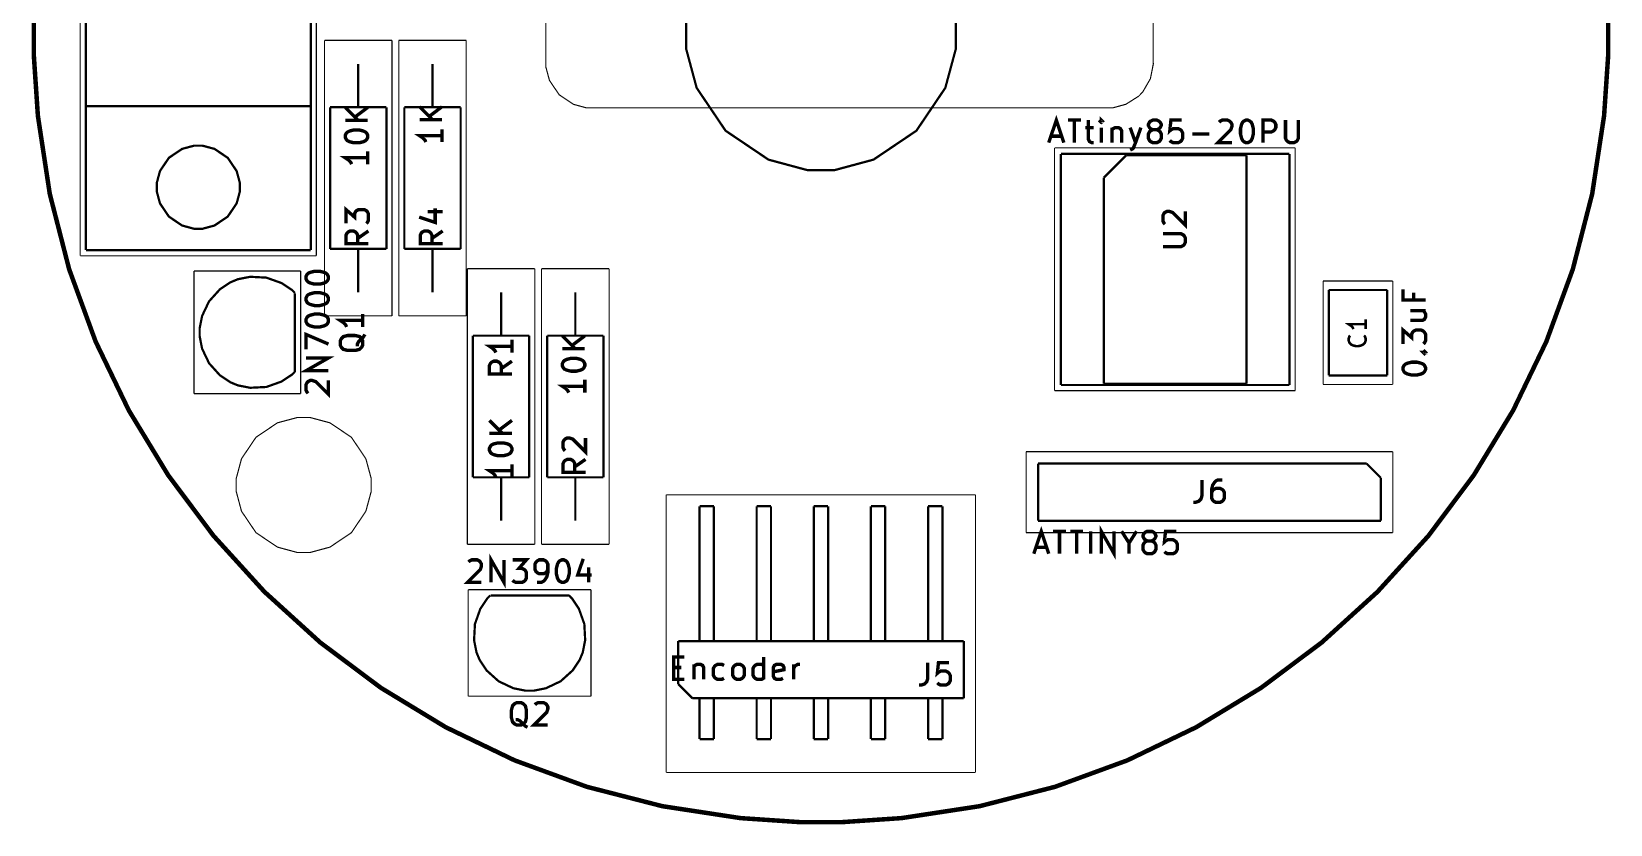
# Model space of a CAD drawing. Extents: x 0.4 to 11.3, y 0.4 to 7.9.
# Drawn here: x 4.118 to 6.882, y 2.946 to 4.334 of the extents above; entities that cross this region are included whole.
import ezdxf

# ---------------------------------------------------------------- set-up
doc = ezdxf.new("R2010")
doc.units = 0
doc.layers.get('0').update_dxf_attribs({"linetype": 'CONTINUOUS'})

msp = doc.modelspace()

# ---------------------------------------------------------------- linework, layer by layer
at = {"color": 0}
for points, const_width in [([(5.0185, 4.27968), (5.0185, 5.59457)], 0.001969), ([(6.08138, 5.31976), (6.08138, 4.28321)], 0.001969), ([(4.20329, 4.76708), (4.20329, 3.94189)], 0.001969), ([(4.6166, 3.94189), (4.6166, 4.76708)], 0.001969), ([(4.21311, 4.20367), (4.21311, 4.56776)], 0.003937), ([(4.60678, 4.56776), (4.60678, 4.20367)], 0.003937), ([(6.87793, 4.36307), (6.87793, 4.32781), (6.87793, 4.32781), (6.87793, 4.29258), (6.87076, 4.18696), (6.84993, 4.05013), (6.81597, 3.91808), (6.76964, 3.79144), (6.71158, 3.67101), (6.64258, 3.5574), (6.56326, 3.45133), (6.47433, 3.35346), (6.37646, 3.26454), (6.2704, 3.18517), (6.15679, 3.11615), (6.03635, 3.05817), (5.90972, 3.01178), (5.77767, 2.97786), (5.64085, 2.95697), (5.53521, 2.94982), (5.5, 2.94982), (5.46474, 2.94982), (5.3591, 2.95697), (5.22228, 2.97786), (5.09022, 3.01178), (4.9636, 3.05817), (4.84315, 3.11615), (4.72954, 3.18517), (4.62349, 3.26454), (4.52561, 3.35346), (4.43668, 3.45133), (4.35736, 3.5574), (4.28836, 3.67101), (4.23031, 3.79144), (4.18397, 3.91808), (4.15001, 4.05013), (4.12918, 4.18696), (4.12207, 4.29258), (4.12207, 4.32781), (4.12207, 4.36307)], 0.007874), ([(5.73622, 4.35081), (5.73622, 4.32781), (5.73622, 4.32781), (5.73622, 4.30485), (5.71761, 4.23589), (5.66699, 4.16081), (5.5919, 4.11019), (5.52294, 4.09158), (5.5, 4.09158), (5.477, 4.09158), (5.40804, 4.11019), (5.33296, 4.16081), (5.28233, 4.23589), (5.26378, 4.30485), (5.26378, 4.32781), (5.26378, 4.35081)], 0.003937), ([(4.74897, 4.31917), (4.63092, 4.31917)], 0.001969), ([(4.63092, 4.31917), (4.63092, 3.83649)], 0.001969), ([(4.74897, 3.83649), (4.74897, 4.31917)], 0.001969), ([(4.7609, 4.31917), (4.7609, 3.83649)], 0.001969), ([(4.87901, 4.31917), (4.7609, 4.31917)], 0.001969), ([(4.87901, 3.83649), (4.87901, 4.31917)], 0.001969), ([(6.00276, 4.20079), (6.01047, 4.20079), (6.03369, 4.20714), (6.05599, 4.22125), (6.05974, 4.2251), (6.06342, 4.229), (6.07656, 4.2519), (6.08171, 4.27778), (6.08149, 4.28315)], 0.001969), ([(4.69, 4.27778), (4.69, 4.20188)], 0.003937), ([(4.81999, 4.27778), (4.81999, 4.20188)], 0.003937), ([(5.0185, 4.27957), (5.0185, 4.27192), (5.02468, 4.24897), (5.04156, 4.22396), (5.06657, 4.20708), (5.08951, 4.20085), (5.09722, 4.20085)], 0.001969), ([(4.21311, 3.95167), (4.21311, 4.20367)], 0.003937), ([(4.21311, 4.20367), (4.60678, 4.20367)], 0.003937), ([(4.60678, 4.20367), (4.21311, 4.20367)], 0.003937), ([(4.60678, 4.20367), (4.60678, 3.95167)], 0.003937), ([(4.73921, 4.20188), (4.64068, 4.20188)], 0.003937), ([(4.64068, 4.20188), (4.64068, 3.95378)], 0.003937), ([(4.66721, 4.20161), (4.68967, 4.1791)], 0.005906), ([(4.7066, 4.20161), (4.68408, 4.18468)], 0.005906), ([(4.73921, 3.95378), (4.73921, 4.20188)], 0.003937), ([(4.77067, 4.20188), (4.77067, 3.95378)], 0.003937), ([(4.86919, 4.20188), (4.77067, 4.20188)], 0.003937), ([(4.79719, 4.20281), (4.81972, 4.18028)], 0.005906), ([(4.83658, 4.20281), (4.81407, 4.18587)], 0.005906), ([(4.86919, 3.95378), (4.86919, 4.20188)], 0.003937), ([(6.00271, 4.2009), (5.09722, 4.2009)], 0.001969), ([(4.7066, 4.1791), (4.66721, 4.1791)], 0.005906), ([(4.83658, 4.18028), (4.79719, 4.18028)], 0.005906), ([(5.89871, 4.13997), (5.91189, 4.17936), (5.92503, 4.13997)], 0.005906), ([(5.93251, 4.17936), (5.95497, 4.17936)], 0.005906), ([(5.94368, 4.13997), (5.94368, 4.17936)], 0.005906), ([(5.9681, 4.17936), (5.9681, 4.14567), (5.97, 4.14187), (5.97368, 4.13997), (5.97749, 4.13997)], 0.005906), ([(5.99061, 4.17936), (5.98872, 4.17746), (5.99061, 4.17567), (5.99251, 4.17746), (5.99061, 4.17936), (5.99061, 4.17567)], 0.005906), ([(6.08062, 4.16249), (6.07676, 4.16439), (6.07497, 4.16629), (6.07308, 4.16997), (6.07308, 4.17188), (6.07497, 4.17567), (6.07676, 4.17746), (6.08062, 4.17936), (6.08811, 4.17936), (6.09179, 4.17746), (6.09369, 4.17567), (6.0956, 4.17188), (6.0956, 4.16997), (6.09369, 4.16629), (6.09179, 4.16439), (6.08811, 4.16249), (6.08062, 4.16249), (6.07676, 4.16069), (6.07497, 4.15881), (6.07308, 4.155), (6.07308, 4.14746), (6.07497, 4.14378), (6.07676, 4.14187), (6.08062, 4.13997), (6.08811, 4.13997), (6.09179, 4.14187), (6.09369, 4.14378), (6.0956, 4.14746), (6.0956, 4.155), (6.09369, 4.15881), (6.09179, 4.16069), (6.08811, 4.16249)], 0.005906), ([(6.13118, 4.17936), (6.11253, 4.17936), (6.11057, 4.16069), (6.11253, 4.16249), (6.11621, 4.16439), (6.1256, 4.16439), (6.12929, 4.16249), (6.13118, 4.16069), (6.13308, 4.1569), (6.13308, 4.14746), (6.13118, 4.14378), (6.12929, 4.14187), (6.1256, 4.13997), (6.11621, 4.13997), (6.11253, 4.14187), (6.11057, 4.14378)], 0.005906), ([(6.19678, 4.17567), (6.19868, 4.17746), (6.20242, 4.17936), (6.21181, 4.17936), (6.2156, 4.17746), (6.21739, 4.17567), (6.21929, 4.17188), (6.21929, 4.16818), (6.21739, 4.16249), (6.19488, 4.13997), (6.21929, 4.13997)], 0.005906), ([(6.27371, 4.13997), (6.27371, 4.17936), (6.28868, 4.17936), (6.29237, 4.17746), (6.29428, 4.17567), (6.29617, 4.17188), (6.29617, 4.16629), (6.29428, 4.16249), (6.29237, 4.16069), (6.28868, 4.15881), (6.27371, 4.15881)], 0.005906), ([(6.3131, 4.17936), (6.3131, 4.14746), (6.31489, 4.14378), (6.31679, 4.14187), (6.32047, 4.13997), (6.32801, 4.13997), (6.33182, 4.14187), (6.33371, 4.14378), (6.3355, 4.14746), (6.3355, 4.17936)], 0.005906), ([(4.83658, 4.15218), (4.79719, 4.15218), (4.80279, 4.14839), (4.80658, 4.14469), (4.80838, 4.1409)], 0.005906), ([(4.83658, 4.16336), (4.83658, 4.1409)], 0.005906), ([(5.9025, 4.15126), (5.92117, 4.15126)], 0.005906), ([(5.96251, 4.16629), (5.97749, 4.16629)], 0.005906), ([(5.99061, 4.13997), (5.99061, 4.16629)], 0.005906), ([(6.00928, 4.16629), (6.00928, 4.13997)], 0.005906), ([(6.00928, 4.16249), (6.01118, 4.16439), (6.01497, 4.16629), (6.02061, 4.16629), (6.02431, 4.16439), (6.02621, 4.16069), (6.02621, 4.13997)], 0.005906), ([(6.04118, 4.16629), (6.05062, 4.13997)], 0.005906), ([(6.06, 4.16629), (6.05062, 4.13997), (6.04682, 4.13069), (6.04497, 4.12879), (6.04118, 4.1269)], 0.005906), ([(6.1499, 4.155), (6.1799, 4.155)], 0.005906), ([(4.7066, 4.12468), (4.7066, 4.10215)], 0.005906), ([(5.9089, 4.13081), (5.9089, 3.70557)], 0.001969), ([(6.33018, 4.13081), (5.9089, 4.13081)], 0.001969), ([(5.91997, 4.12017), (5.91997, 3.7155)], 0.003937), ([(6.31999, 4.12017), (5.91997, 4.12017)], 0.003937), ([(5.99501, 4.0785), (6.03429, 4.11778)], 0.003937), ([(6.03429, 4.11778), (6.24501, 4.11778)], 0.003937), ([(6.24501, 4.11778), (6.24501, 3.71778)], 0.003937), ([(6.31999, 3.7155), (6.31999, 4.12017)], 0.003937), ([(6.33018, 3.70557), (6.33018, 4.13081)], 0.001969), ([(4.7066, 4.11339), (4.66721, 4.11339), (4.67279, 4.10969), (4.6766, 4.1059), (4.67839, 4.10215)], 0.005906), ([(5.99501, 3.71778), (5.99501, 4.0785)], 0.003937), ([(4.6684, 3.99837), (4.6684, 4.02279), (4.68338, 4.00965), (4.68338, 4.01531), (4.68528, 4.0191), (4.68712, 4.02089), (4.69092, 4.02279), (4.70031, 4.02279), (4.704, 4.02089), (4.70589, 4.0191), (4.70779, 4.01531), (4.70779, 4.00407), (4.70589, 4.00028), (4.704, 3.99837)], 0.005906), ([(4.7965, 4.00965), (4.8246, 4.00028), (4.8246, 4.02468)], 0.005906), ([(4.81147, 4.0191), (4.83778, 4.0191)], 0.005906), ([(6.10211, 3.99718), (6.10032, 3.99908), (6.09842, 4.00276), (6.09842, 4.01221), (6.10032, 4.016), (6.10211, 4.01779), (6.1059, 4.01969), (6.1096, 4.01969), (6.11529, 4.01779), (6.13781, 3.99528), (6.13781, 4.01969)], 0.005906), ([(4.70779, 3.96278), (4.6684, 3.96278), (4.6684, 3.97775), (4.67031, 3.98161), (4.6721, 3.9834), (4.67589, 3.98529), (4.68147, 3.98529), (4.68528, 3.9834), (4.68712, 3.98161), (4.68901, 3.97775), (4.68901, 3.96278)], 0.005906), ([(4.70779, 3.98529), (4.68901, 3.97217)], 0.005906), ([(4.83778, 3.96278), (4.79839, 3.96278), (4.79839, 3.97775), (4.80029, 3.98161), (4.80208, 3.9834), (4.80588, 3.98529), (4.81147, 3.98529), (4.81532, 3.9834), (4.81711, 3.98161), (4.81901, 3.97775), (4.81901, 3.96278)], 0.005906), ([(4.83778, 3.98529), (4.81901, 3.97217)], 0.005906), ([(6.09842, 3.9579), (6.13032, 3.9579), (6.134, 3.95969), (6.1359, 3.96158), (6.13781, 3.96539), (6.13781, 3.97287), (6.1359, 3.97657), (6.134, 3.97846), (6.13032, 3.98036), (6.09842, 3.98036)], 0.005906), ([(4.60678, 3.95167), (4.21311, 3.95167)], 0.003937), ([(4.64068, 3.95378), (4.73921, 3.95378)], 0.003937), ([(4.69, 3.87776), (4.69, 3.95378)], 0.003937), ([(4.77067, 3.95378), (4.86919, 3.95378)], 0.003937), ([(4.81999, 3.87776), (4.81999, 3.95378)], 0.003937), ([(4.20329, 3.94189), (4.6166, 3.94189)], 0.001969), ([(4.58908, 3.91525), (4.4025, 3.91525)], 0.001969), ([(4.4025, 3.70036), (4.4025, 3.91525)], 0.001969), ([(4.57904, 3.87685), (4.57394, 3.88194), (4.55572, 3.89404), (4.52903, 3.90354), (4.50071, 3.905), (4.47922, 3.90076), (4.47265, 3.898), (4.46604, 3.89529), (4.44781, 3.88308), (4.42882, 3.86203), (4.41661, 3.83643), (4.41238, 3.81494), (4.41238, 3.80778)], 0.003937), ([(4.58908, 3.91525), (4.58908, 3.70036)], 0.001969), ([(4.88092, 3.91917), (4.88092, 3.43647)], 0.001969), ([(4.99897, 3.91917), (4.88092, 3.91917)], 0.001969), ([(4.99897, 3.43647), (4.99897, 3.91917)], 0.001969), ([(5.12901, 3.91917), (5.0109, 3.91917)], 0.001969), ([(5.0109, 3.91917), (5.0109, 3.43647)], 0.001969), ([(5.12901, 3.43647), (5.12901, 3.91917)], 0.001969), ([(6.50097, 3.89757), (6.3789, 3.89757)], 0.001969), ([(6.3789, 3.89757), (6.3789, 3.71647)], 0.001969), ([(6.50097, 3.71647), (6.50097, 3.89757)], 0.001969), ([(4.57878, 3.73817), (4.57878, 3.87597)], 0.003937), ([(4.94, 3.87776), (4.94, 3.80186)], 0.003937), ([(5.06999, 3.87776), (5.06999, 3.80186)], 0.003937), ([(6.4911, 3.88189), (6.38878, 3.88189)], 0.003937), ([(6.38878, 3.88189), (6.38878, 3.73226)], 0.003937), ([(6.4911, 3.73226), (6.4911, 3.88189)], 0.003937), ([(6.55821, 3.86421), (6.51878, 3.86421), (6.51878, 3.88297)], 0.005906), ([(6.53749, 3.87739), (6.53749, 3.86421)], 0.005906), ([(4.69781, 3.83968), (4.69781, 3.81717)], 0.005906), ([(6.5319, 3.84549), (6.55821, 3.84549)], 0.005906), ([(6.5319, 3.82856), (6.55251, 3.82856), (6.55632, 3.83046), (6.55821, 3.83421), (6.55821, 3.8399), (6.55632, 3.84358), (6.55442, 3.84549)], 0.005906), ([(4.63092, 3.83649), (4.74897, 3.83649)], 0.001969), ([(4.69781, 3.8285), (4.65842, 3.8285), (4.66401, 3.82471), (4.66781, 3.82096), (4.6696, 3.81717)], 0.005906), ([(4.7609, 3.83649), (4.87901, 3.83649)], 0.001969), ([(6.4535, 3.822), (6.42361, 3.822), (6.42779, 3.81917), (6.43072, 3.81629), (6.43207, 3.81347)], 0.004488), ([(6.4535, 3.83057), (6.4535, 3.81347)], 0.004488), ([(6.51878, 3.78738), (6.51878, 3.81168), (6.53381, 3.79856), (6.53381, 3.80431), (6.53569, 3.808), (6.53749, 3.8099), (6.54129, 3.81168), (6.55067, 3.81168), (6.55442, 3.8099), (6.55632, 3.808), (6.55821, 3.80431), (6.55821, 3.79297), (6.55632, 3.78928), (6.55442, 3.78738)], 0.005906), ([(4.41238, 3.80778), (4.41238, 3.80067), (4.41661, 3.77919), (4.42882, 3.75358), (4.44781, 3.73253), (4.46604, 3.72032), (4.47265, 3.71756), (4.47922, 3.71485), (4.50071, 3.71061), (4.52903, 3.71203), (4.55572, 3.72157), (4.57394, 3.73367), (4.57904, 3.73872)], 0.003937), ([(4.59842, 3.77789), (4.59842, 3.8041), (4.63781, 3.78717)], 0.005906), ([(4.7015, 3.8041), (4.6996, 3.8004), (4.6959, 3.7966), (4.69032, 3.79096), (4.68842, 3.78717), (4.68842, 3.78347)], 0.005906), ([(4.89068, 3.80186), (4.89068, 3.55376)], 0.003937), ([(4.98921, 3.80186), (4.89068, 3.80186)], 0.003937), ([(4.95899, 3.78347), (4.9196, 3.78347), (4.92518, 3.77979), (4.92899, 3.77599), (4.93078, 3.77229)], 0.005906), ([(4.95899, 3.79476), (4.95899, 3.77229)], 0.005906), ([(4.98921, 3.55376), (4.98921, 3.80186)], 0.003937), ([(5.11919, 3.80186), (5.02067, 3.80186)], 0.003937), ([(5.02067, 3.80186), (5.02067, 3.55376)], 0.003937), ([(5.04719, 3.8016), (5.06972, 3.77908)], 0.005906), ([(5.08658, 3.8016), (5.06407, 3.78467)], 0.005906), ([(5.11919, 3.55376), (5.11919, 3.80186)], 0.003937), ([(6.45057, 3.80208), (6.4521, 3.80067), (6.4535, 3.79639), (6.4535, 3.79346), (6.4521, 3.78928), (6.44922, 3.7864), (6.4464, 3.785), (6.44069, 3.78358), (6.43642, 3.78358), (6.43072, 3.785), (6.42779, 3.7864), (6.42503, 3.78928), (6.42361, 3.79346), (6.42361, 3.79639), (6.42503, 3.80067), (6.42638, 3.80208)], 0.004488), ([(4.63781, 3.7404), (4.59842, 3.7404), (4.63781, 3.76286), (4.59842, 3.76286)], 0.005906), ([(4.95899, 3.73475), (4.9196, 3.73475), (4.9196, 3.74978), (4.9215, 3.75347), (4.92329, 3.75537), (4.92708, 3.75726), (4.93267, 3.75726), (4.93647, 3.75537), (4.93832, 3.75347), (4.94021, 3.74978), (4.94021, 3.73475)], 0.005906), ([(4.95899, 3.75726), (4.94021, 3.74408)], 0.005906), ([(5.08658, 3.77908), (5.04719, 3.77908)], 0.005906), ([(6.55442, 3.7724), (6.55632, 3.77431), (6.55821, 3.7724), (6.55632, 3.77051), (6.55442, 3.7724), (6.55821, 3.7724)], 0.005906), ([(6.38878, 3.73226), (6.4911, 3.73226)], 0.003937), ([(4.60211, 3.70096), (4.60032, 3.7029), (4.59842, 3.7066), (4.59842, 3.71599), (4.60032, 3.71967), (4.60211, 3.72157), (4.6059, 3.72347), (4.6096, 3.72347), (4.61529, 3.72157), (4.63781, 3.69906), (4.63781, 3.72347)], 0.005906), ([(5.08658, 3.71338), (5.04719, 3.71338), (5.05279, 3.70969), (5.05658, 3.70589), (5.05838, 3.70221)], 0.005906), ([(5.08658, 3.72467), (5.08658, 3.70221)], 0.005906), ([(5.9089, 3.70557), (6.33018, 3.70557)], 0.001969), ([(5.91997, 3.7155), (6.31999, 3.7155)], 0.003937), ([(6.24501, 3.71778), (5.99501, 3.71778)], 0.003937), ([(6.3789, 3.71647), (6.50097, 3.71647)], 0.001969), ([(4.4025, 3.70036), (4.58908, 3.70036)], 0.001969), ([(4.9196, 3.65349), (4.94211, 3.63097)], 0.005906), ([(4.95899, 3.65349), (4.93647, 3.63656)], 0.005906), ([(4.95899, 3.63097), (4.9196, 3.63097)], 0.005906), ([(5.05208, 3.60026), (5.05029, 3.60215), (5.04839, 3.6059), (5.04839, 3.61529), (5.05029, 3.61908), (5.05208, 3.62088), (5.05588, 3.62278), (5.05957, 3.62278), (5.06532, 3.62088), (5.08778, 3.59836), (5.08778, 3.62278)], 0.005906), ([(6.50082, 3.59868), (5.8591, 3.59868)], 0.001969), ([(5.8591, 3.59868), (5.8591, 3.45697)], 0.001969), ([(6.50082, 3.45697), (6.50082, 3.59868)], 0.001969), ([(4.95899, 3.56538), (4.9196, 3.56538), (4.92518, 3.56158), (4.92899, 3.55789), (4.93078, 3.5541)], 0.005906), ([(4.95899, 3.57661), (4.95899, 3.5541)], 0.005906), ([(5.08778, 3.56278), (5.04839, 3.56278), (5.04839, 3.57781), (5.05029, 3.5816), (5.05208, 3.58339), (5.05588, 3.58529), (5.06147, 3.58529), (5.06532, 3.58339), (5.06711, 3.5816), (5.06901, 3.57781), (5.06901, 3.56278)], 0.005906), ([(5.08778, 3.58529), (5.06901, 3.57215)], 0.005906), ([(5.87999, 3.47775), (5.87999, 3.57781)], 0.003937), ([(5.87999, 3.57781), (6.45497, 3.57781)], 0.003937), ([(6.45497, 3.57781), (6.47999, 3.55279)], 0.003937), ([(4.89068, 3.55376), (4.98921, 3.55376)], 0.003937), ([(4.94, 3.47775), (4.94, 3.55376)], 0.003937), ([(5.02067, 3.55376), (5.11919, 3.55376)], 0.003937), ([(5.06999, 3.47775), (5.06999, 3.55376)], 0.003937), ([(6.16678, 3.54937), (6.16678, 3.52126), (6.16499, 3.51568), (6.16118, 3.51187), (6.1556, 3.50999), (6.15181, 3.50999)], 0.005906), ([(6.20242, 3.54937), (6.19488, 3.54937), (6.19119, 3.54747), (6.18929, 3.54568), (6.1856, 3.53999), (6.18371, 3.5325), (6.18371, 3.51747), (6.1856, 3.51378), (6.18739, 3.51187), (6.19119, 3.50999), (6.19868, 3.50999), (6.20242, 3.51187), (6.20432, 3.51378), (6.20622, 3.51747), (6.20622, 3.52686), (6.20432, 3.53071), (6.20242, 3.5325), (6.19868, 3.5344), (6.19119, 3.5344), (6.18739, 3.5325), (6.1856, 3.53071), (6.18371, 3.52686)], 0.005906), ([(6.47999, 3.55279), (6.47999, 3.47775)], 0.003937), ([(5.7704, 3.52317), (5.22911, 3.52317)], 0.001969), ([(5.22911, 3.52317), (5.22911, 3.037)], 0.001969), ([(5.7704, 3.037), (5.7704, 3.52317)], 0.001969), ([(5.28738, 3.26687), (5.28738, 3.5031)], 0.003937), ([(5.28738, 3.5031), (5.3125, 3.5031)], 0.003937), ([(5.3125, 3.26687), (5.3125, 3.5031)], 0.003937), ([(5.38737, 3.26687), (5.38737, 3.5031)], 0.003937), ([(5.38737, 3.5031), (5.41249, 3.5031)], 0.003937), ([(5.41249, 3.26687), (5.41249, 3.5031)], 0.003937), ([(5.48742, 3.26687), (5.48742, 3.5031)], 0.003937), ([(5.48742, 3.5031), (5.51247, 3.5031)], 0.003937), ([(5.51247, 3.26687), (5.51247, 3.5031)], 0.003937), ([(5.5874, 3.26687), (5.5874, 3.5031)], 0.003937), ([(5.5874, 3.5031), (5.61253, 3.5031)], 0.003937), ([(5.61253, 3.26687), (5.61253, 3.5031)], 0.003937), ([(5.68739, 3.26687), (5.68739, 3.5031)], 0.003937), ([(5.68739, 3.5031), (5.71251, 3.5031)], 0.003937), ([(5.71251, 3.26687), (5.71251, 3.5031)], 0.003937), ([(5.8591, 3.45697), (6.50082, 3.45697)], 0.001969), ([(5.8725, 3.41997), (5.88558, 3.45936), (5.89871, 3.41997)], 0.005906), ([(6.47999, 3.47775), (5.87999, 3.47775)], 0.003937), ([(5.90619, 3.45936), (5.92871, 3.45936)], 0.005906), ([(5.91749, 3.41997), (5.91749, 3.45936)], 0.005906), ([(5.93619, 3.45936), (5.95871, 3.45936)], 0.005906), ([(5.94749, 3.41997), (5.94749, 3.45936)], 0.005906), ([(5.97179, 3.41997), (5.97179, 3.45936)], 0.005906), ([(5.99061, 3.41997), (5.99061, 3.45936), (6.01307, 3.41997), (6.01307, 3.45936)], 0.005906), ([(6.02621, 3.45936), (6.03928, 3.43881), (6.0524, 3.45936)], 0.005906), ([(6.07118, 3.44249), (6.06739, 3.44439), (6.0656, 3.44629), (6.06369, 3.44997), (6.06369, 3.45188), (6.0656, 3.45568), (6.06739, 3.45747), (6.07118, 3.45936), (6.07872, 3.45936), (6.08242, 3.45747), (6.08431, 3.45568), (6.08621, 3.45188), (6.08621, 3.44997), (6.08431, 3.44629), (6.08242, 3.44439), (6.07872, 3.44249), (6.07118, 3.44249), (6.06739, 3.44069), (6.0656, 3.43881), (6.06369, 3.435), (6.06369, 3.42746), (6.0656, 3.42378), (6.06739, 3.42188), (6.07118, 3.41997), (6.07872, 3.41997), (6.08242, 3.42188), (6.08431, 3.42378), (6.08621, 3.42746), (6.08621, 3.435), (6.08431, 3.43881), (6.08242, 3.44069), (6.07872, 3.44249)], 0.005906), ([(6.12181, 3.45936), (6.10308, 3.45936), (6.10118, 3.44069), (6.10308, 3.44249), (6.10678, 3.44439), (6.11621, 3.44439), (6.1199, 3.44249), (6.12181, 3.44069), (6.12369, 3.4369), (6.12369, 3.42746), (6.12181, 3.42378), (6.1199, 3.42188), (6.11621, 3.41997), (6.10678, 3.41997), (6.10308, 3.42188), (6.10118, 3.42378)], 0.005906), ([(4.88092, 3.43647), (4.99897, 3.43647)], 0.001969), ([(5.0109, 3.43647), (5.12901, 3.43647)], 0.001969), ([(5.87619, 3.43126), (5.89501, 3.43126)], 0.005906), ([(6.03928, 3.43881), (6.03928, 3.41997)], 0.005906), ([(4.88308, 3.40549), (4.88499, 3.40739), (4.88867, 3.40929), (4.89811, 3.40929), (4.90181, 3.40739), (4.90369, 3.40549), (4.9056, 3.40181), (4.9056, 3.398), (4.90369, 3.39236), (4.88118, 3.3699), (4.9056, 3.3699)], 0.005906), ([(4.92247, 3.3699), (4.92247, 3.40929), (4.94499, 3.3699), (4.94499, 3.40929)], 0.005906), ([(4.96001, 3.40929), (4.98432, 3.40929), (4.97119, 3.39426), (4.97678, 3.39426), (4.98058, 3.39236), (4.98247, 3.39046), (4.98432, 3.38678), (4.98432, 3.37739), (4.98247, 3.37358), (4.98058, 3.37181), (4.97678, 3.3699), (4.9656, 3.3699), (4.96181, 3.37181), (4.96001, 3.37358)], 0.005906), ([(5.0031, 3.3699), (5.01058, 3.3699), (5.01432, 3.37181), (5.01622, 3.37358), (5.01992, 3.37929), (5.02181, 3.38678), (5.02181, 3.40181), (5.01992, 3.40549), (5.01812, 3.40739), (5.01432, 3.40929), (5.00678, 3.40929), (5.0031, 3.40739), (5.00119, 3.40549), (4.99929, 3.40181), (4.99929, 3.39236), (5.00119, 3.38857), (5.0031, 3.38678), (5.00678, 3.38488), (5.01432, 3.38488), (5.01812, 3.38678), (5.01992, 3.38857), (5.02181, 3.39236)], 0.005906), ([(5.08371, 3.41108), (5.07428, 3.38297), (5.09868, 3.38297)], 0.005906), ([(5.0931, 3.39611), (5.0931, 3.3699)], 0.005906), ([(4.88249, 3.35699), (4.88249, 3.17036)], 0.001969), ([(4.88249, 3.35699), (5.09739, 3.35699)], 0.001969), ([(4.92096, 3.34685), (4.91585, 3.34179), (4.90369, 3.32357), (4.89421, 3.29688), (4.89274, 3.26856), (4.89703, 3.24701), (4.89979, 3.2404), (4.9025, 3.23383), (4.91465, 3.2156), (4.93571, 3.19661), (4.96137, 3.18446), (4.98286, 3.18012), (4.99001, 3.18012)], 0.003937), ([(5.05957, 3.34668), (4.92182, 3.34668)], 0.003937), ([(4.99001, 3.18012), (4.99713, 3.18012), (5.01861, 3.18446), (5.04422, 3.19661), (5.06526, 3.2156), (5.07742, 3.23383), (5.08018, 3.2404), (5.0829, 3.24701), (5.08718, 3.26856), (5.08572, 3.29688), (5.07622, 3.32357), (5.06407, 3.34179), (5.05903, 3.34685)], 0.003937), ([(5.09739, 3.17036), (5.09739, 3.35699)], 0.001969), ([(5.25, 3.19189), (5.25, 3.26687)], 0.003937), ([(5.25, 3.26687), (5.75, 3.26687)], 0.003937), ([(5.75, 3.26687), (5.75, 3.16689)], 0.003937), ([(5.2609, 3.19997), (5.24219, 3.19997), (5.24219, 3.23936), (5.2609, 3.23936)], 0.005906), ([(5.39958, 3.19997), (5.39958, 3.23936)], 0.005906), ([(5.24219, 3.22071), (5.25532, 3.22071)], 0.005906), ([(5.27778, 3.22629), (5.27778, 3.19997)], 0.005906), ([(5.27778, 3.2225), (5.27962, 3.22439), (5.28342, 3.22629), (5.28901, 3.22629), (5.29281, 3.22439), (5.2946, 3.22071), (5.2946, 3.19997)], 0.005906), ([(5.33029, 3.20188), (5.3265, 3.19997), (5.31901, 3.19997), (5.31532, 3.20188), (5.31342, 3.20378), (5.31147, 3.20747), (5.31147, 3.21881), (5.31342, 3.2225), (5.31532, 3.22439), (5.31901, 3.22629), (5.3265, 3.22629), (5.33029, 3.22439)], 0.005906), ([(5.39958, 3.20188), (5.39589, 3.19997), (5.3884, 3.19997), (5.3846, 3.20188), (5.38282, 3.20378), (5.38092, 3.20747), (5.38092, 3.21881), (5.38282, 3.2225), (5.3846, 3.22439), (5.3884, 3.22629), (5.39589, 3.22629), (5.39958, 3.22439)], 0.005906), ([(5.43338, 3.20188), (5.42958, 3.19997), (5.4221, 3.19997), (5.4184, 3.20188), (5.4165, 3.20568), (5.4165, 3.22071), (5.4184, 3.22439), (5.4221, 3.22629), (5.42958, 3.22629), (5.43338, 3.22439), (5.43528, 3.22071), (5.43528, 3.2169), (5.4165, 3.21317)], 0.005906), ([(5.4521, 3.19997), (5.4521, 3.22629)], 0.005906), ([(5.4521, 3.21881), (5.454, 3.2225), (5.45589, 3.22439), (5.45958, 3.22629), (5.46338, 3.22629)], 0.005906), ([(5.68679, 3.22939), (5.68679, 3.20128), (5.685, 3.19569), (5.68121, 3.19189), (5.67562, 3.19), (5.67182, 3.19)], 0.005906), ([(5.72428, 3.22939), (5.70562, 3.22939), (5.70372, 3.21067), (5.70562, 3.21246), (5.70931, 3.21436), (5.71869, 3.21436), (5.72239, 3.21246), (5.72428, 3.21067), (5.72618, 3.20688), (5.72618, 3.19749), (5.72428, 3.19379), (5.72239, 3.19189), (5.71869, 3.19), (5.70931, 3.19), (5.70562, 3.19189), (5.70372, 3.19379)], 0.005906), ([(5.27501, 3.16689), (5.25, 3.19189)], 0.003937), ([(5.09739, 3.17036), (4.88249, 3.17036)], 0.001969), ([(4.99929, 3.15549), (5.00119, 3.15739), (5.00489, 3.15929), (5.01432, 3.15929), (5.01812, 3.15739), (5.01992, 3.15549), (5.02181, 3.15181), (5.02181, 3.148), (5.01992, 3.14236), (4.9974, 3.1199), (5.02181, 3.1199)], 0.005906), ([(5.75, 3.16689), (5.27501, 3.16689)], 0.003937), ([(5.28738, 3.09526), (5.28738, 3.16689)], 0.003937), ([(5.3125, 3.09526), (5.3125, 3.16689)], 0.003937), ([(5.38737, 3.09526), (5.38737, 3.16689)], 0.003937), ([(5.41249, 3.09526), (5.41249, 3.16689)], 0.003937), ([(5.48742, 3.09526), (5.48742, 3.16689)], 0.003937), ([(5.51247, 3.09526), (5.51247, 3.16689)], 0.003937), ([(5.5874, 3.09526), (5.5874, 3.16689)], 0.003937), ([(5.61253, 3.09526), (5.61253, 3.16689)], 0.003937), ([(5.68739, 3.09526), (5.68739, 3.16689)], 0.003937), ([(5.71251, 3.09526), (5.71251, 3.16689)], 0.003937), ([(4.98622, 3.1161), (4.98247, 3.118), (4.9731, 3.12739), (4.96929, 3.12929), (4.9656, 3.12929)], 0.005906), ([(5.28738, 3.09526), (5.3125, 3.09526)], 0.003937), ([(5.38737, 3.09526), (5.41249, 3.09526)], 0.003937), ([(5.48742, 3.09526), (5.51247, 3.09526)], 0.003937), ([(5.5874, 3.09526), (5.61253, 3.09526)], 0.003937), ([(5.68739, 3.09526), (5.71251, 3.09526)], 0.003937), ([(5.22911, 3.037), (5.7704, 3.037)], 0.001969)]:
    msp.add_lwpolyline(points, dxfattribs=dict(at, const_width=const_width))
for points, const_width in [([(6.24371, 4.17936), (6.2474, 4.17936), (6.25119, 4.17746), (6.2531, 4.17567), (6.25489, 4.17188), (6.25678, 4.16439), (6.25678, 4.155), (6.25489, 4.14746), (6.2531, 4.14378), (6.25119, 4.14187), (6.2474, 4.13997), (6.24371, 4.13997), (6.2399, 4.14187), (6.23812, 4.14378), (6.23622, 4.14746), (6.23432, 4.155), (6.23432, 4.16439), (6.23622, 4.17188), (6.23812, 4.17567), (6.2399, 4.17746), (6.24371, 4.17936)], 0.005906), ([(4.66721, 4.14908), (4.66721, 4.15278), (4.66911, 4.15657), (4.6709, 4.15836), (4.67469, 4.16026), (4.68218, 4.16217), (4.69157, 4.16217), (4.69911, 4.16026), (4.70281, 4.15836), (4.70469, 4.15657), (4.7066, 4.15278), (4.7066, 4.14908), (4.70469, 4.14529), (4.70281, 4.14339), (4.69911, 4.1416), (4.69157, 4.13971), (4.68218, 4.13971), (4.67469, 4.1416), (4.6709, 4.14339), (4.66911, 4.14529), (4.66721, 4.14908)], 0.005906), ([(4.48286, 4.06185), (4.48286, 4.05479), (4.47711, 4.03353), (4.46149, 4.01042), (4.43832, 3.99479), (4.41704, 3.98904), (4.41, 3.98904), (4.40289, 3.98904), (4.38162, 3.99479), (4.35851, 4.01042), (4.34289, 4.03353), (4.33718, 4.05479), (4.33718, 4.06185), (4.33718, 4.06896), (4.34289, 4.09022), (4.35851, 4.11339), (4.38162, 4.12901), (4.40289, 4.13471), (4.41, 4.13471), (4.41704, 4.13471), (4.43832, 4.12901), (4.46149, 4.11339), (4.47711, 4.09022), (4.48286, 4.06896), (4.48286, 4.06185)], 0.003937), ([(4.59842, 3.90158), (4.59842, 3.90528), (4.60032, 3.90907), (4.60211, 3.91097), (4.6059, 3.91276), (4.61339, 3.91465), (4.62278, 3.91465), (4.63032, 3.91276), (4.634, 3.91097), (4.6359, 3.90907), (4.63781, 3.90528), (4.63781, 3.90158), (4.6359, 3.89779), (4.634, 3.896), (4.63032, 3.8941), (4.62278, 3.89219), (4.61339, 3.89219), (4.6059, 3.8941), (4.60211, 3.896), (4.60032, 3.89779), (4.59842, 3.90158)], 0.005906), ([(4.59842, 3.8641), (4.59842, 3.86778), (4.60032, 3.87158), (4.60211, 3.87349), (4.6059, 3.87528), (4.61339, 3.87717), (4.62278, 3.87717), (4.63032, 3.87528), (4.634, 3.87349), (4.6359, 3.87158), (4.63781, 3.86778), (4.63781, 3.8641), (4.6359, 3.86029), (4.634, 3.85851), (4.63032, 3.85661), (4.62278, 3.85465), (4.61339, 3.85465), (4.6059, 3.85661), (4.60211, 3.85851), (4.60032, 3.86029), (4.59842, 3.8641)], 0.005906), ([(4.59842, 3.82661), (4.59842, 3.83029), (4.60032, 3.8341), (4.60211, 3.83599), (4.6059, 3.83778), (4.61339, 3.83968), (4.62278, 3.83968), (4.63032, 3.83778), (4.634, 3.83599), (4.6359, 3.8341), (4.63781, 3.83029), (4.63781, 3.82661), (4.6359, 3.82281), (4.634, 3.82096), (4.63032, 3.81907), (4.62278, 3.81717), (4.61339, 3.81717), (4.6059, 3.81907), (4.60211, 3.82096), (4.60032, 3.82281), (4.59842, 3.82661)], 0.005906), ([(4.69781, 3.78537), (4.6959, 3.78157), (4.69211, 3.77789), (4.68457, 3.77599), (4.6715, 3.77599), (4.66401, 3.77789), (4.66032, 3.78157), (4.65842, 3.78537), (4.65842, 3.79286), (4.66032, 3.7966), (4.66401, 3.8004), (4.6715, 3.80219), (4.68457, 3.80219), (4.69211, 3.8004), (4.6959, 3.7966), (4.69781, 3.79286), (4.69781, 3.78537)], 0.005906), ([(5.04719, 3.74908), (5.04719, 3.75276), (5.0491, 3.75657), (5.05089, 3.75836), (5.05469, 3.76031), (5.06218, 3.76221), (5.07161, 3.76221), (5.0791, 3.76031), (5.08279, 3.75836), (5.08469, 3.75657), (5.08658, 3.75276), (5.08658, 3.74908), (5.08469, 3.74528), (5.08279, 3.74338), (5.0791, 3.7416), (5.07161, 3.73969), (5.06218, 3.73969), (5.05469, 3.7416), (5.05089, 3.74338), (5.0491, 3.74528), (5.04719, 3.74908)], 0.005906), ([(6.51878, 3.7424), (6.51878, 3.7461), (6.52067, 3.74989), (6.52251, 3.75179), (6.52632, 3.75358), (6.53381, 3.75549), (6.54318, 3.75549), (6.55067, 3.75358), (6.55442, 3.75179), (6.55632, 3.74989), (6.55821, 3.7461), (6.55821, 3.7424), (6.55632, 3.73861), (6.55442, 3.73676), (6.55067, 3.73486), (6.54318, 3.73296), (6.53381, 3.73296), (6.52632, 3.73486), (6.52251, 3.73676), (6.52067, 3.73861), (6.51878, 3.7424)], 0.005906), ([(4.71262, 3.54036), (4.71262, 3.52892), (4.70329, 3.49442), (4.678, 3.45688), (4.64046, 3.43158), (4.60596, 3.42225), (4.59451, 3.42225), (4.58301, 3.42225), (4.5485, 3.43158), (4.51096, 3.45688), (4.48562, 3.49442), (4.4764, 3.52892), (4.4764, 3.54036), (4.4764, 3.55186), (4.48562, 3.58637), (4.51096, 3.62392), (4.5485, 3.64925), (4.58301, 3.65847), (4.59451, 3.65847), (4.60596, 3.65847), (4.64046, 3.64925), (4.678, 3.62392), (4.70329, 3.58637), (4.71262, 3.55186), (4.71262, 3.54036)], 0.001969), ([(4.9196, 3.60097), (4.9196, 3.60476), (4.9215, 3.60851), (4.92329, 3.6104), (4.92708, 3.61231), (4.93457, 3.6141), (4.94401, 3.6141), (4.9515, 3.61231), (4.95518, 3.6104), (4.95708, 3.60851), (4.95899, 3.60476), (4.95899, 3.60097), (4.95708, 3.59728), (4.95518, 3.59538), (4.9515, 3.59347), (4.94401, 3.59158), (4.93457, 3.59158), (4.92708, 3.59347), (4.92329, 3.59538), (4.9215, 3.59728), (4.9196, 3.60097)], 0.005906), ([(5.04617, 3.40929), (5.04992, 3.40929), (5.05371, 3.40739), (5.05561, 3.40549), (5.0574, 3.40181), (5.05931, 3.39426), (5.05931, 3.38488), (5.0574, 3.37739), (5.05561, 3.37358), (5.05371, 3.37181), (5.04992, 3.3699), (5.04617, 3.3699), (5.04237, 3.37181), (5.04058, 3.37358), (5.03868, 3.37739), (5.03678, 3.38488), (5.03678, 3.39426), (5.03868, 3.40181), (5.04058, 3.40549), (5.04237, 3.40739), (5.04617, 3.40929)], 0.005906), ([(5.35281, 3.19997), (5.34901, 3.20188), (5.34711, 3.20378), (5.34526, 3.20747), (5.34526, 3.21881), (5.34711, 3.2225), (5.34901, 3.22439), (5.35281, 3.22629), (5.3584, 3.22629), (5.36208, 3.22439), (5.36399, 3.2225), (5.36589, 3.21881), (5.36589, 3.20747), (5.36399, 3.20378), (5.36208, 3.20188), (5.3584, 3.19997), (5.35281, 3.19997)], 0.005906), ([(4.9675, 3.1199), (4.96371, 3.12181), (4.96001, 3.12549), (4.95811, 3.13297), (4.95811, 3.14611), (4.96001, 3.1536), (4.96371, 3.15739), (4.9675, 3.15929), (4.97499, 3.15929), (4.97868, 3.15739), (4.98247, 3.1536), (4.98432, 3.14611), (4.98432, 3.13297), (4.98247, 3.12549), (4.97868, 3.12181), (4.97499, 3.1199), (4.9675, 3.1199)], 0.005906)]:
    msp.add_lwpolyline(points, close=True, dxfattribs=dict(at, const_width=const_width))

doc.saveas('drawing.dxf')
